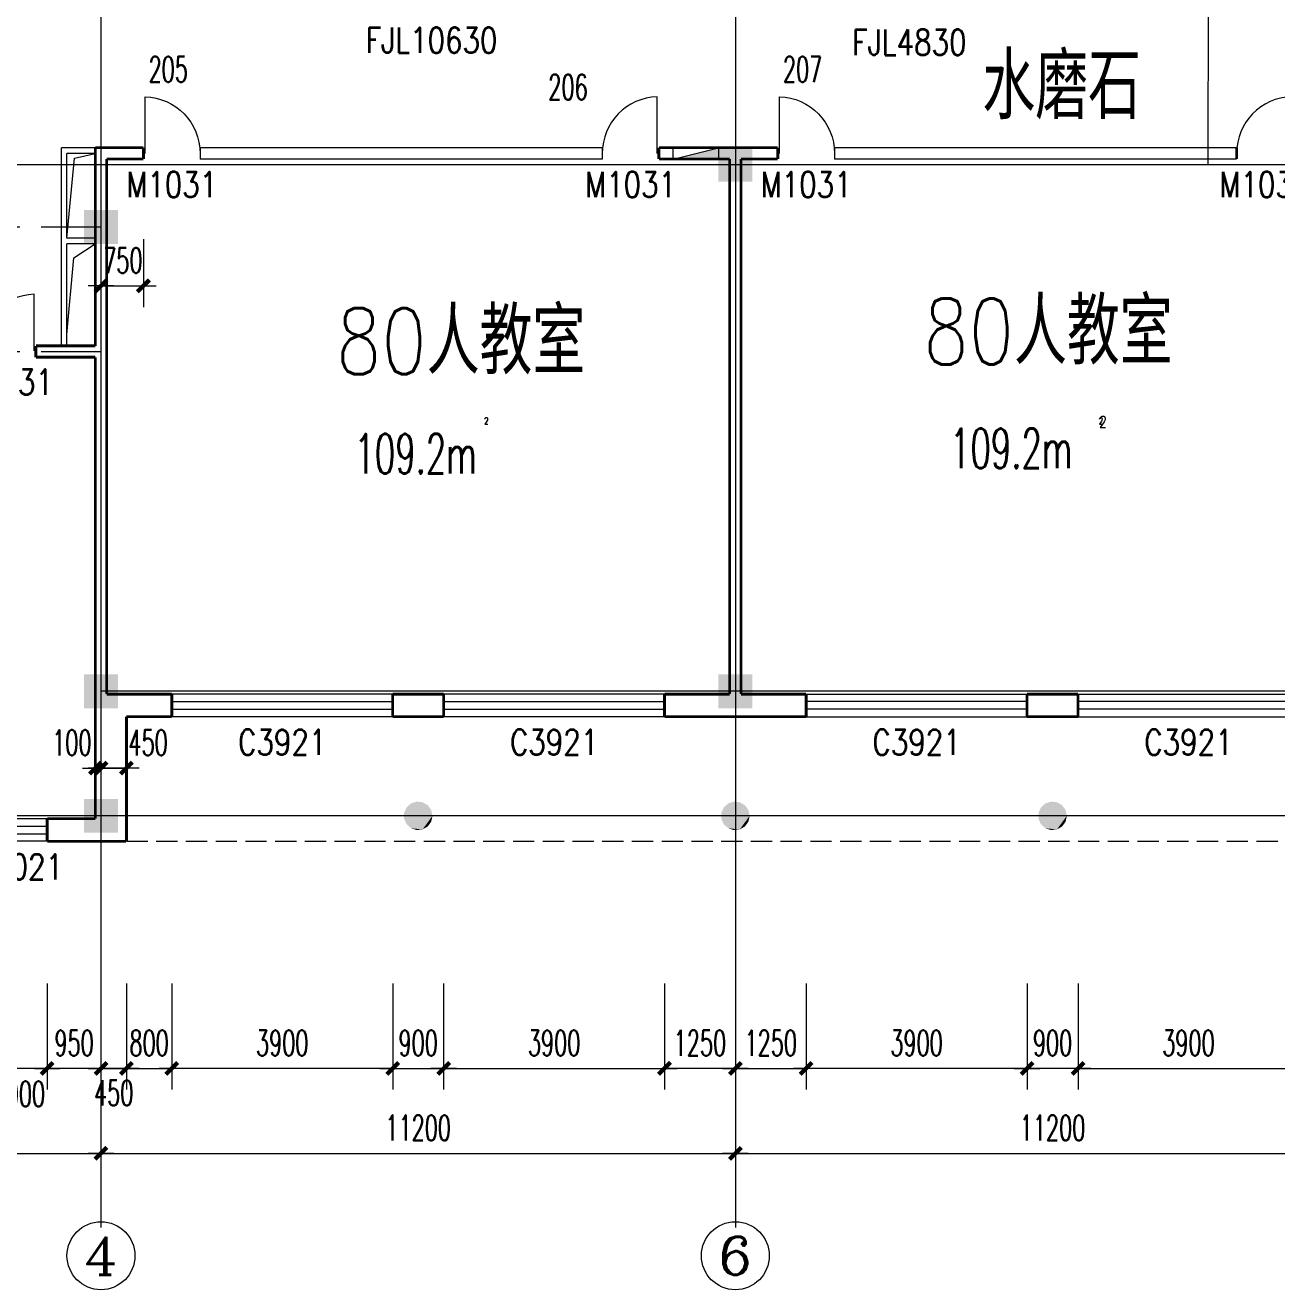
# Model space of a CAD drawing. Extents: x 1575758 to 1999219, y -897052 to -636879.
# Drawn here: x 1621907 to 1644001, y -827642 to -805312 of the extents above; entities that cross this region are included whole.
import ezdxf
from ezdxf.enums import TextEntityAlignment as Align

# ---------------------------------------------------------------- set-up
doc = ezdxf.new("R2010")
doc.units = 0
doc.header["$LTSCALE"] = 1500
doc.header["$MEASUREMENT"] = 0
doc.linetypes.add('CENTER', pattern=[2, 1.25, -0.25, 0.25, -0.25])
doc.linetypes.add('DASH', pattern=[0.35, 0.25, -0.1])
doc.layers.get('0').update_dxf_attribs({"linetype": 'CONTINUOUS', "lineweight": 5})
doc.layers.get('DEFPOINTS').update_dxf_attribs({"linetype": 'CONTINUOUS', "lineweight": 5})
for name, color, linetype, lineweight in [('AXIS_TEXT', 7, 'CONTINUOUS', 5), ('COLUMN', 7, 'CONTINUOUS', 5), ('DOTE', 7, 'CENTER', 5), ('OTHER', 7, 'CONTINUOUS', 5), ('PUB_DIM', 7, 'CONTINUOUS', 5), ('PUB_TEXT', 7, 'CONTINUOUS', 5), ('U型玻璃', 7, 'CONTINUOUS', 5), ('WALL', 7, 'CONTINUOUS', 5), ('WINDOW', 7, 'CONTINUOUS', 0), ('WINDOW_TEXT', 7, 'CONTINUOUS', 5), ('我的', 7, 'CONTINUOUS', 5), ('消火栓', 7, 'CONTINUOUS', 5), ('管井', 7, 'CONTINUOUS', 5), ('虚线', 7, 'DASH', 5), ('防火卷帘名称', 7, 'CONTINUOUS', 5)]:
    doc.layers.add(name, color=color, linetype=linetype, lineweight=lineweight)
doc.styles.add('_SIMPLEX', font='SIMPLEX.shx', dxfattribs={"width": 0.6})
doc.styles.add('COMPLEX', font='COMPLEX')
doc.styles.add('DIM_FONT', font='romans.shx', dxfattribs={"width": 0.6})
doc.styles.add('H1', font='romans.shx', dxfattribs={"width": 1.2, "bigfont": 'hztxt.shx'})
doc.styles.add('SIMPLEX', font='SIMPLEX.SHX', dxfattribs={"width": 0.6})
doc.dimstyles.new('NORMAL', dxfattribs={"dimscale": 1.5, "dimtxt": 300, "dimasz": 1, "dimexe": 250, "dimexo": 300, "dimgap": 150, "dimtad": 1, "dimdec": 0, "dimdsep": 46, "dimtxsty": 'DIM_FONT', "dimblk1": '_DIMX', "dimblk2": '_DIMX', "dimsah": 1, "dimcen": 2.5, "dimdle": 0.3, "dimclrd": 256, "dimclre": 256, "dimclrt": 256, "dimadec": 0, "dimazin": 0, "dimtfac": 1, "dimtdec": 0, "dimtix": 1, "dimtmove": 2, "dimatfit": 3, "dimldrblk": '_DIMX', "dimfxl": 1, "dimtvp": 1, "dimtolj": 1, "dimtzin": 0, "dimlwd": -1, "dimlwe": -1, "dimarcsym": 0})

# ---------------------------------------------------------------- blocks, each defined once
blk = doc.blocks.new('_FZH')
blk.add_solid([(0.5, -0.5), (-0.5, -0.5), (0.5, 0.5), (-0.5, 0.5)])
blk = doc.blocks.new('M_A2ZXL')
blk.add_line((-0.472, 0), (-0.472, -1))
blk.add_arc((-0.5, 0), 1, 271.6231, 0)
blk = doc.blocks.new('M_S2RKC')
for points in [[(-0.053, 0.503), (0.156, -0.481), (-0.253, 0.438), (-0.409, 0.297)], [(0.338, 0.376), (0.156, -0.481), (0.156, 0.481), (-0.053, 0.503)], [(-0.409, 0.297), (0.156, -0.481), (-0.495, 0.105), (-0.495, -0.105)], [(0.506, 0), (0.156, -0.481), (0.462, 0.206), (0.338, 0.376)], [(0.462, -0.206), (0.338, -0.376), (0.506, 0), (0.156, -0.481)], [(-0.495, -0.105), (0.156, -0.481), (-0.409, -0.297), (-0.253, -0.438)], [(-0.253, -0.438), (0.156, -0.481), (-0.053, -0.503)]]:
    blk.add_solid(points)
blk = doc.blocks.new('_WBLK')
for p, q in [((-0.5, 0.5), (0.5, 0.5)), ((0.5, 0.1667), (-0.5, 0.1667)), ((0.5, -0.1667), (-0.5, -0.1667)), ((-0.5, -0.5), (0.5, -0.5))]:
    blk.add_line(p, q)
at = {"layer": 'WINDOW_TEXT', "style": 'SIMPLEX', "flags": 9}
blk.add_attdef('A', text='', height=1, dxfattribs=at).set_placement((0, 1.5), align=Align.MIDDLE)
blk = doc.blocks.new('A$C68C06AB7')
at = {"layer": '消火栓'}
blk.add_hatch(color=256, dxfattribs=at).paths.add_polyline_path([(800, 200), (0, 200), (800, 0)])
blk.add_line((0, 200), (800, 0), dxfattribs=at)
blk.add_lwpolyline([(0, 200), (0, 0), (800, 0), (800, 200)], close=True, dxfattribs=at)
blk = doc.blocks.new('_DIMX')
blk.add_line((-150, 0), (150, 0))
at = {"const_width": 50}
blk.add_lwpolyline([(-70, -70), (70, 70)], dxfattribs=at)
blk = doc.blocks.new('*D709')
at = {"layer": 'DEFPOINTS', "color": 0, "lineweight": 5}
for p in [(1623243, -821784), (1634443, -821784), (1634443, -825234)]:
    blk.add_point(p, dxfattribs=at)
at = {"layer": 'PUB_DIM'}
for p, q in [((1623243, -822234), (1623243, -825609)), ((1634443, -822234), (1634443, -825609)), ((1623245, -825234), (1634442, -825234))]:
    blk.add_line(p, q, dxfattribs=at)
at = {"layer": 'PUB_DIM', "xscale": 1.5, "yscale": 1.5, "zscale": 1.5, "rotation": 180}
blk.add_blockref('_DIMX', (1623243, -825234), dxfattribs=at)
at = {"layer": 'PUB_DIM', "xscale": 1.5, "yscale": 1.5, "zscale": 1.5}
blk.add_blockref('_DIMX', (1634443, -825234), dxfattribs=at)
at = {"layer": 'PUB_DIM', "insert": (1628843, -824784), "char_height": 450, "attachment_point": 5, "style": 'DIM_FONT'}
blk.add_mtext('\\A1;11200', dxfattribs=at)
blk = doc.blocks.new('*D710')
at = {"layer": 'DEFPOINTS', "color": 0, "lineweight": 5}
for p in [(1634443, -821784), (1645643, -821784), (1645643, -825234)]:
    blk.add_point(p, dxfattribs=at)
at = {"layer": 'PUB_DIM'}
for p, q in [((1634443, -822234), (1634443, -825609)), ((1645643, -822234), (1645643, -825609)), ((1634445, -825234), (1645642, -825234))]:
    blk.add_line(p, q, dxfattribs=at)
at = {"layer": 'PUB_DIM', "xscale": 1.5, "yscale": 1.5, "zscale": 1.5, "rotation": 180}
blk.add_blockref('_DIMX', (1634443, -825234), dxfattribs=at)
at = {"layer": 'PUB_DIM', "xscale": 1.5, "yscale": 1.5, "zscale": 1.5}
blk.add_blockref('_DIMX', (1645643, -825234), dxfattribs=at)
at = {"layer": 'PUB_DIM', "insert": (1640043, -824784), "char_height": 450, "attachment_point": 5, "style": 'DIM_FONT'}
blk.add_mtext('\\A1;11200', dxfattribs=at)
blk = doc.blocks.new('*D713')
at = {"layer": 'DEFPOINTS', "color": 0, "lineweight": 5}
for p in [(1612243, -821818), (1623243, -821784), (1623243, -825234)]:
    blk.add_point(p, dxfattribs=at)
at = {"layer": 'PUB_DIM'}
for p, q in [((1612243, -822268), (1612243, -825609)), ((1623243, -822234), (1623243, -825609)), ((1612245, -825234), (1623242, -825234))]:
    blk.add_line(p, q, dxfattribs=at)
at = {"layer": 'PUB_DIM', "xscale": 1.5, "yscale": 1.5, "zscale": 1.5, "rotation": 180}
blk.add_blockref('_DIMX', (1612243, -825234), dxfattribs=at)
at = {"layer": 'PUB_DIM', "xscale": 1.5, "yscale": 1.5, "zscale": 1.5}
blk.add_blockref('_DIMX', (1623243, -825234), dxfattribs=at)
at = {"layer": 'PUB_DIM', "insert": (1617743, -824784), "char_height": 450, "attachment_point": 5, "style": 'DIM_FONT'}
blk.add_mtext('\\A1;11000', dxfattribs=at)
blk = doc.blocks.new('_AXISO')
blk.add_circle((0, 0), 0.5)
at = {"layer": 'AXIS_TEXT', "style": 'COMPLEX', "width": 1.041667}
blk.add_attdef('A', text='', height=0.56, dxfattribs=at).set_placement((-0.25, -0.28), (0.25, -0.28), align=Align.FIT)
blk = doc.blocks.new('*D783')
at = {"layer": 'DEFPOINTS', "color": 0, "lineweight": 5}
for p in [(1622293, -821784), (1623243, -821784), (1622293, -823734)]:
    blk.add_point(p, dxfattribs=at)
at = {"layer": 'PUB_DIM'}
for p, q in [((1622293, -822234), (1622293, -824109)), ((1623243, -822234), (1623243, -824109)), ((1622292, -823734), (1622290, -823734)), ((1623243, -823734), (1622293, -823734)), ((1623245, -823734), (1623246, -823734))]:
    blk.add_line(p, q, dxfattribs=at)
at = {"layer": 'PUB_DIM', "xscale": 1.5, "yscale": 1.5, "zscale": 1.5}
for p, rotation in [((1622293, -823734), 359.999999999986), ((1623243, -823734), 179.999999999986)]:
    blk.add_blockref('_DIMX', p, dxfattribs=dict(at, rotation=rotation))
at = {"layer": 'PUB_DIM', "insert": (1622768, -823284), "char_height": 450, "attachment_point": 5, "style": 'DIM_FONT'}
blk.add_mtext('\\A1;950', dxfattribs=at)
blk = doc.blocks.new('*D784')
at = {"layer": 'DEFPOINTS', "color": 0, "lineweight": 5}
for p in [(1621293, -821784), (1622293, -821784), (1621293, -823734)]:
    blk.add_point(p, dxfattribs=at)
at = {"layer": 'PUB_DIM'}
for p, q in [((1621293, -822234), (1621293, -824109)), ((1622293, -822234), (1622293, -824109)), ((1622292, -823734), (1621295, -823734))]:
    blk.add_line(p, q, dxfattribs=at)
at = {"layer": 'PUB_DIM', "xscale": 1.5, "yscale": 1.5, "zscale": 1.5}
for p, rotation in [((1621293, -823734), 179.9999999999866), ((1622293, -823734), 359.9999999999867)]:
    blk.add_blockref('_DIMX', p, dxfattribs=dict(at, rotation=rotation))
at = {"layer": 'PUB_DIM', "insert": (1621793, -824184), "char_height": 450, "attachment_point": 5, "style": 'DIM_FONT'}
blk.add_mtext('\\A1;1000', dxfattribs=at)
blk = doc.blocks.new('*D800')
at = {"layer": 'DEFPOINTS', "color": 0, "lineweight": 5}
for p in [(1623693, -821784), (1624493, -821784), (1624493, -823734)]:
    blk.add_point(p, dxfattribs=at)
at = {"layer": 'PUB_DIM'}
for p, q in [((1623693, -822234), (1623693, -824109)), ((1624493, -822234), (1624493, -824109)), ((1623692, -823734), (1623690, -823734)), ((1623693, -823734), (1624493, -823734)), ((1624495, -823734), (1624496, -823734))]:
    blk.add_line(p, q, dxfattribs=at)
at = {"layer": 'PUB_DIM', "xscale": 1.5, "yscale": 1.5, "zscale": 1.5}
blk.add_blockref('_DIMX', (1623693, -823734), dxfattribs=at)
at = {"layer": 'PUB_DIM', "xscale": 1.5, "yscale": 1.5, "zscale": 1.5, "rotation": 180}
blk.add_blockref('_DIMX', (1624493, -823734), dxfattribs=at)
at = {"layer": 'PUB_DIM', "insert": (1624093, -823284), "char_height": 450, "attachment_point": 5, "style": 'DIM_FONT'}
blk.add_mtext('\\A1;800', dxfattribs=at)
blk = doc.blocks.new('*D801')
at = {"layer": 'DEFPOINTS', "color": 0, "lineweight": 5}
for p in [(1624493, -821784), (1628393, -821784), (1624493, -823734)]:
    blk.add_point(p, dxfattribs=at)
at = {"layer": 'PUB_DIM'}
for p, q in [((1624493, -822234), (1624493, -824109)), ((1628393, -822234), (1628393, -824109)), ((1628392, -823734), (1624495, -823734))]:
    blk.add_line(p, q, dxfattribs=at)
at = {"layer": 'PUB_DIM', "xscale": 1.5, "yscale": 1.5, "zscale": 1.5}
for p, rotation in [((1624493, -823734), 179.9999999999966), ((1628393, -823734), 359.9999999999966)]:
    blk.add_blockref('_DIMX', p, dxfattribs=dict(at, rotation=rotation))
at = {"layer": 'PUB_DIM', "insert": (1626443, -823284), "char_height": 450, "attachment_point": 5, "style": 'DIM_FONT'}
blk.add_mtext('\\A1;3900', dxfattribs=at)
blk = doc.blocks.new('*D802')
at = {"layer": 'DEFPOINTS', "color": 0, "lineweight": 5}
for p in [(1628393, -821784), (1629293, -821784), (1629293, -823734)]:
    blk.add_point(p, dxfattribs=at)
at = {"layer": 'PUB_DIM'}
for p, q in [((1628393, -822234), (1628393, -824109)), ((1629293, -822234), (1629293, -824109)), ((1628392, -823734), (1628390, -823734)), ((1628393, -823734), (1629293, -823734)), ((1629295, -823734), (1629296, -823734))]:
    blk.add_line(p, q, dxfattribs=at)
at = {"layer": 'PUB_DIM', "xscale": 1.5, "yscale": 1.5, "zscale": 1.5}
blk.add_blockref('_DIMX', (1628393, -823734), dxfattribs=at)
at = {"layer": 'PUB_DIM', "xscale": 1.5, "yscale": 1.5, "zscale": 1.5, "rotation": 180}
blk.add_blockref('_DIMX', (1629293, -823734), dxfattribs=at)
at = {"layer": 'PUB_DIM', "insert": (1628843, -823284), "char_height": 450, "attachment_point": 5, "style": 'DIM_FONT'}
blk.add_mtext('\\A1;900', dxfattribs=at)
blk = doc.blocks.new('*D803')
at = {"layer": 'DEFPOINTS', "color": 0, "lineweight": 5}
for p in [(1629293, -821784), (1633193, -821784), (1633193, -823734)]:
    blk.add_point(p, dxfattribs=at)
at = {"layer": 'PUB_DIM'}
for p, q in [((1629293, -822234), (1629293, -824109)), ((1633193, -822234), (1633193, -824109)), ((1629295, -823734), (1633192, -823734))]:
    blk.add_line(p, q, dxfattribs=at)
at = {"layer": 'PUB_DIM', "xscale": 1.5, "yscale": 1.5, "zscale": 1.5, "rotation": 180}
blk.add_blockref('_DIMX', (1629293, -823734), dxfattribs=at)
at = {"layer": 'PUB_DIM', "xscale": 1.5, "yscale": 1.5, "zscale": 1.5}
blk.add_blockref('_DIMX', (1633193, -823734), dxfattribs=at)
at = {"layer": 'PUB_DIM', "insert": (1631243, -823284), "char_height": 450, "attachment_point": 5, "style": 'DIM_FONT'}
blk.add_mtext('\\A1;3900', dxfattribs=at)
blk = doc.blocks.new('*D804')
at = {"layer": 'DEFPOINTS', "color": 0, "lineweight": 5}
for p in [(1633193, -821784), (1634443, -821784), (1633193, -823734)]:
    blk.add_point(p, dxfattribs=at)
at = {"layer": 'PUB_DIM'}
for p, q in [((1633193, -822234), (1633193, -824109)), ((1634443, -822234), (1634443, -824109)), ((1633192, -823734), (1633190, -823734)), ((1634443, -823734), (1633193, -823734)), ((1634445, -823734), (1634446, -823734))]:
    blk.add_line(p, q, dxfattribs=at)
at = {"layer": 'PUB_DIM', "xscale": 1.5, "yscale": 1.5, "zscale": 1.5}
for p, rotation in [((1633193, -823734), 359.9999999999893), ((1634443, -823734), 179.9999999999893)]:
    blk.add_blockref('_DIMX', p, dxfattribs=dict(at, rotation=rotation))
at = {"layer": 'PUB_DIM', "insert": (1633818, -823284), "char_height": 450, "attachment_point": 5, "style": 'DIM_FONT'}
blk.add_mtext('\\A1;1250', dxfattribs=at)
blk = doc.blocks.new('*D805')
at = {"layer": 'DEFPOINTS', "color": 0, "lineweight": 5}
for p in [(1640493, -821784), (1644393, -821784), (1644393, -823734)]:
    blk.add_point(p, dxfattribs=at)
at = {"layer": 'PUB_DIM'}
for p, q in [((1640493, -822234), (1640493, -824109)), ((1644393, -822234), (1644393, -824109)), ((1640495, -823734), (1644392, -823734))]:
    blk.add_line(p, q, dxfattribs=at)
at = {"layer": 'PUB_DIM', "xscale": 1.5, "yscale": 1.5, "zscale": 1.5, "rotation": 180}
blk.add_blockref('_DIMX', (1640493, -823734), dxfattribs=at)
at = {"layer": 'PUB_DIM', "xscale": 1.5, "yscale": 1.5, "zscale": 1.5}
blk.add_blockref('_DIMX', (1644393, -823734), dxfattribs=at)
at = {"layer": 'PUB_DIM', "insert": (1642443, -823284), "char_height": 450, "attachment_point": 5, "style": 'DIM_FONT'}
blk.add_mtext('\\A1;3900', dxfattribs=at)
blk = doc.blocks.new('*D806')
at = {"layer": 'DEFPOINTS', "color": 0, "lineweight": 5}
for p in [(1639593, -821784), (1640493, -821784), (1639593, -823734)]:
    blk.add_point(p, dxfattribs=at)
at = {"layer": 'PUB_DIM'}
for p, q in [((1639593, -822234), (1639593, -824109)), ((1640493, -822234), (1640493, -824109)), ((1639592, -823734), (1639590, -823734)), ((1640493, -823734), (1639593, -823734)), ((1640495, -823734), (1640496, -823734))]:
    blk.add_line(p, q, dxfattribs=at)
at = {"layer": 'PUB_DIM', "xscale": 1.5, "yscale": 1.5, "zscale": 1.5}
for p, rotation in [((1639593, -823734), 359.9999999999852), ((1640493, -823734), 179.9999999999851)]:
    blk.add_blockref('_DIMX', p, dxfattribs=dict(at, rotation=rotation))
at = {"layer": 'PUB_DIM', "insert": (1640043, -823284), "char_height": 450, "attachment_point": 5, "style": 'DIM_FONT'}
blk.add_mtext('\\A1;900', dxfattribs=at)
blk = doc.blocks.new('*D807')
at = {"layer": 'DEFPOINTS', "color": 0, "lineweight": 5}
for p in [(1635693, -821784), (1639593, -821784), (1635693, -823734)]:
    blk.add_point(p, dxfattribs=at)
at = {"layer": 'PUB_DIM'}
for p, q in [((1635693, -822234), (1635693, -824109)), ((1639593, -822234), (1639593, -824109)), ((1639592, -823734), (1635695, -823734))]:
    blk.add_line(p, q, dxfattribs=at)
at = {"layer": 'PUB_DIM', "xscale": 1.5, "yscale": 1.5, "zscale": 1.5}
for p, rotation in [((1635693, -823734), 179.9999999999966), ((1639593, -823734), 359.9999999999966)]:
    blk.add_blockref('_DIMX', p, dxfattribs=dict(at, rotation=rotation))
at = {"layer": 'PUB_DIM', "insert": (1637643, -823284), "char_height": 450, "attachment_point": 5, "style": 'DIM_FONT'}
blk.add_mtext('\\A1;3900', dxfattribs=at)
blk = doc.blocks.new('*D966')
at = {"layer": 'DEFPOINTS', "color": 0, "lineweight": 5}
for p in [(1623243, -821784), (1623693, -821784), (1623693, -823734)]:
    blk.add_point(p, dxfattribs=at)
at = {"layer": 'PUB_DIM'}
for p, q in [((1623243, -822234), (1623243, -824109)), ((1623693, -822234), (1623693, -824109)), ((1623242, -823734), (1623240, -823734)), ((1623243, -823734), (1623693, -823734)), ((1623695, -823734), (1623696, -823734))]:
    blk.add_line(p, q, dxfattribs=at)
at = {"layer": 'PUB_DIM', "xscale": 1.5, "yscale": 1.5, "zscale": 1.5}
blk.add_blockref('_DIMX', (1623243, -823734), dxfattribs=at)
at = {"layer": 'PUB_DIM', "xscale": 1.5, "yscale": 1.5, "zscale": 1.5, "rotation": 180}
blk.add_blockref('_DIMX', (1623693, -823734), dxfattribs=at)
at = {"layer": 'PUB_DIM', "insert": (1623468, -824166), "char_height": 450, "attachment_point": 5, "style": 'DIM_FONT'}
blk.add_mtext('\\A1;450', dxfattribs=at)
blk = doc.blocks.new('*D967')
at = {"layer": 'DEFPOINTS', "color": 0, "lineweight": 5}
for p in [(1634443, -821784), (1635693, -821784), (1635693, -823734)]:
    blk.add_point(p, dxfattribs=at)
at = {"layer": 'PUB_DIM'}
for p, q in [((1634443, -822234), (1634443, -824109)), ((1635693, -822234), (1635693, -824109)), ((1634442, -823734), (1634440, -823734)), ((1634443, -823734), (1635693, -823734)), ((1635695, -823734), (1635696, -823734))]:
    blk.add_line(p, q, dxfattribs=at)
at = {"layer": 'PUB_DIM', "xscale": 1.5, "yscale": 1.5, "zscale": 1.5}
blk.add_blockref('_DIMX', (1634443, -823734), dxfattribs=at)
at = {"layer": 'PUB_DIM', "xscale": 1.5, "yscale": 1.5, "zscale": 1.5, "rotation": 180}
blk.add_blockref('_DIMX', (1635693, -823734), dxfattribs=at)
at = {"layer": 'PUB_DIM', "insert": (1635068, -823284), "char_height": 450, "attachment_point": 5, "style": 'DIM_FONT'}
blk.add_mtext('\\A1;1250', dxfattribs=at)
blk = doc.blocks.new('*D2234')
at = {"layer": 'DEFPOINTS', "color": 0, "lineweight": 5}
for p in [(1623143, -818430), (1623243, -818430), (1623243, -818430)]:
    blk.add_point(p, dxfattribs=at)
at = {"layer": 'PUB_DIM'}
for p, q in [((1623143, -817980), (1623143, -818055)), ((1623243, -817980), (1623243, -818055)), ((1623142, -818430), (1623140, -818430)), ((1623143, -818430), (1623243, -818430)), ((1623245, -818430), (1623246, -818430))]:
    blk.add_line(p, q, dxfattribs=at)
at = {"layer": 'PUB_DIM', "xscale": 1.5, "yscale": 1.5, "zscale": 1.5}
blk.add_blockref('_DIMX', (1623143, -818430), dxfattribs=at)
at = {"layer": 'PUB_DIM', "xscale": 1.5, "yscale": 1.5, "zscale": 1.5, "rotation": 180}
blk.add_blockref('_DIMX', (1623243, -818430), dxfattribs=at)
at = {"layer": 'PUB_DIM', "insert": (1622730, -817980), "char_height": 450, "attachment_point": 5, "style": 'DIM_FONT'}
blk.add_mtext('\\A1;100', dxfattribs=at)
blk = doc.blocks.new('*D2237')
at = {"layer": 'DEFPOINTS', "color": 0, "lineweight": 5}
for p in [(1623243, -818430), (1623693, -818430), (1623693, -818430)]:
    blk.add_point(p, dxfattribs=at)
at = {"layer": 'PUB_DIM'}
for p, q in [((1623243, -817980), (1623243, -818055)), ((1623242, -818430), (1623240, -818430)), ((1623243, -818430), (1623693, -818430)), ((1623695, -818430), (1623696, -818430)), ((1623693, -818880), (1623693, -818805))]:
    blk.add_line(p, q, dxfattribs=at)
at = {"layer": 'PUB_DIM', "xscale": 1.5, "yscale": 1.5, "zscale": 1.5}
blk.add_blockref('_DIMX', (1623243, -818430), dxfattribs=at)
at = {"layer": 'PUB_DIM', "xscale": 1.5, "yscale": 1.5, "zscale": 1.5, "rotation": 180}
blk.add_blockref('_DIMX', (1623693, -818430), dxfattribs=at)
at = {"layer": 'PUB_DIM', "insert": (1624075, -817980), "char_height": 450, "attachment_point": 5, "style": 'DIM_FONT'}
blk.add_mtext('\\A1;450', dxfattribs=at)
blk = doc.blocks.new('*D2240')
at = {"layer": 'DEFPOINTS', "color": 0, "lineweight": 5}
for p in [(1623242, -808637), (1623992, -808637), (1623992, -809915)]:
    blk.add_point(p, dxfattribs=at)
at = {"layer": 'PUB_DIM'}
for p, q in [((1623242, -809087), (1623242, -810290)), ((1623992, -809087), (1623992, -810290)), ((1623243, -809915), (1623990, -809915))]:
    blk.add_line(p, q, dxfattribs=at)
at = {"layer": 'PUB_DIM', "xscale": 1.5, "yscale": 1.5, "zscale": 1.5, "rotation": 180}
blk.add_blockref('_DIMX', (1623242, -809915), dxfattribs=at)
at = {"layer": 'PUB_DIM', "xscale": 1.5, "yscale": 1.5, "zscale": 1.5}
blk.add_blockref('_DIMX', (1623992, -809915), dxfattribs=at)
at = {"layer": 'PUB_DIM', "insert": (1623630, -809465), "char_height": 450, "attachment_point": 5, "style": 'DIM_FONT'}
blk.add_mtext('\\A1;750', dxfattribs=at)

msp = doc.modelspace()

# ---------------------------------------------------------------- linework, layer by layer
at = {"layer": 'DOTE'}
for p, q in [((1598184.1, -808873.5), (1623243.1, -808873.5)), ((1598184.1, -811073.5), (1623243.1, -811073.5))]:
    msp.add_line(p, q, dxfattribs=at)
at = {"layer": 'OTHER'}
for points in [[(1622643.1, -809073.5), (1622776.9, -807661.3), (1623143.1, -807573.5)], [(1622643.1, -810773.5), (1622765.9, -809421.7), (1623143.1, -809173.5)]]:
    msp.add_lwpolyline(points, dxfattribs=at)
at = {"layer": 'PUB_DIM'}
for p, q in [((1642793.2, -807773.5), (1642843.2, -757267.7)), ((1634443.1, -797373.5), (1634443.1, -826541.4)), ((1623243.1, -804973.4), (1623243.1, -826541.4)), ((1688708.5, -807773.5), (1598184.1, -807773.5)), ((1688708.5, -817073.5), (1623243.1, -817073.5)), ((1688708.5, -819273.5), (1598184.1, -819273.5)), ((1623243.1, -824794.6), (1623243.1, -826442.3)), ((1634443.1, -824794.6), (1634443.1, -826442.3))]:
    msp.add_line(p, q, dxfattribs=at)
at = {"layer": 'U型玻璃'}
for p, q in [((1624993.1, -807473.5), (1624993.1, -807673.5)), ((1632093.1, -807473.5), (1624993.1, -807473.5)), ((1632093.1, -807673.5), (1624993.1, -807673.5)), ((1632093.1, -807473.5), (1632093.1, -807673.5)), ((1636193.1, -807473.5), (1636193.1, -807673.5)), ((1643293.1, -807473.5), (1636193.1, -807473.5)), ((1643293.1, -807673.5), (1636193.1, -807673.5))]:
    msp.add_line(p, q, dxfattribs=at)
at = {"layer": 'U型玻璃', "const_width": 50}
msp.add_lwpolyline([(1643293.1, -807473.5), (1643293.1, -807673.5)], dxfattribs=at)
at = {"layer": 'WALL', "const_width": 50}
for points in [[(1623993.1, -807473.5), (1623143.1, -807473.5)], [(1623143.1, -810973.5), (1623143.1, -807473.5)], [(1623993.1, -807473.5), (1623993.1, -807673.5)], [(1633093.1, -807473.5), (1633093.1, -807673.5)], [(1635193.1, -807473.5), (1633093.1, -807473.5)], [(1635193.1, -807473.5), (1635193.1, -807673.5)], [(1623343.1, -817123.5), (1623343.1, -807673.5)], [(1623993.1, -807673.5), (1623343.1, -807673.5)], [(1634343.1, -807673.5), (1633093.1, -807673.5)], [(1634343.1, -817123.5), (1634343.1, -807673.5)], [(1634543.1, -817123.5), (1634543.1, -807673.5)], [(1635193.1, -807673.5), (1634543.1, -807673.5)], [(1622093.1, -810973.5), (1622093.1, -811173.5)], [(1623143.1, -810973.5), (1622093.1, -810973.5)], [(1622093.1, -811173.5), (1623143.1, -811173.5)], [(1623143.1, -811173.5), (1623143.1, -819323.5)], [(1624493.1, -817123.5), (1623343.1, -817123.5)], [(1624493.1, -817523.5), (1624493.1, -817123.5)], [(1629293.1, -817123.5), (1628393.1, -817123.5)], [(1628393.1, -817523.5), (1628393.1, -817123.5)], [(1629293.1, -817523.5), (1629293.1, -817123.5)], [(1633193.1, -817523.5), (1633193.1, -817123.5)], [(1634343.1, -817123.5), (1633193.1, -817123.5)], [(1635693.1, -817123.5), (1634543.1, -817123.5)], [(1635693.1, -817523.5), (1635693.1, -817123.5)], [(1639593.1, -817523.5), (1639593.1, -817123.5)], [(1640493.1, -817123.5), (1639593.1, -817123.5)], [(1640493.1, -817523.5), (1640493.1, -817123.5)], [(1623693.1, -817523.5), (1623693.1, -819723.5)], [(1624493.1, -817523.5), (1623693.1, -817523.5)], [(1629293.1, -817523.5), (1628393.1, -817523.5)], [(1635693.1, -817523.5), (1633193.1, -817523.5)], [(1640493.1, -817523.5), (1639593.1, -817523.5)], [(1622293.1, -819723.5), (1622293.1, -819323.5)], [(1622293.1, -819323.5), (1623143.1, -819323.5)], [(1623682.3, -819723.5), (1622293.1, -819723.5)]]:
    msp.add_lwpolyline(points, dxfattribs=at)
at = {"layer": '管井'}
for p, q in [((1623143.1, -807473.5), (1622543.1, -807473.5)), ((1622543.1, -810973.5), (1622543.1, -807473.5)), ((1623143.1, -807573.5), (1622643.1, -807573.5)), ((1622643.1, -809073.5), (1622643.1, -807573.5)), ((1623143.1, -809073.5), (1622643.1, -809073.5)), ((1623143.1, -809173.5), (1622643.1, -809173.5)), ((1622643.1, -810973.5), (1622643.1, -809173.5))]:
    msp.add_line(p, q, dxfattribs=at)
at = {"layer": '虚线'}
msp.add_line((1623693.1, -819723.5), (1683193.1, -819723.5), dxfattribs=at)

# ---------------------------------------------------------------- block references
at = {"layer": 'COLUMN'}
for name, p, xscale, yscale, zscale in [('_FZH', (1634443.1, -807773.5), 600, 600, 600), ('_FZH', (1623243.1, -808873.5), 600, 600, 600), ('_FZH', (1623243.1, -817073.5), -600, 600, 600), ('_FZH', (1634443.1, -817073.5), 600, 600, 600), ('_FZH', (1623243.1, -819273.5), 600, 600, 600), ('_FZH', (1623243.1, -819273.5), -600, 600, 600), ('M_S2RKC', (1628843.1, -819273.5), 500, 500, 500), ('M_S2RKC', (1634443.1, -819273.5), 500, 500, 500), ('M_S2RKC', (1640043.1, -819273.5), 500, 500, 500)]:
    msp.add_blockref(name, p, dxfattribs=dict(at, xscale=xscale, yscale=yscale, zscale=zscale))
at = {"layer": 'PUB_DIM'}
ref = msp.add_blockref('_AXISO', (1623243.1, -827042.3), dxfattribs=dict(at, xscale=1200, yscale=1200, zscale=1200))
ref.add_attrib('A', '4', dxfattribs={"layer": 'AXIS_TEXT', "height": 672, "style": 'COMPLEX', "width": 1.171875}).set_placement((1622943.1, -827378.3), (1623543.1, -827378.3), align=Align.FIT)
ref = msp.add_blockref('_AXISO', (1634443.1, -827042.3), dxfattribs=dict(at, xscale=1200, yscale=1200, zscale=1200))
ref.add_attrib('A', '6', dxfattribs={"layer": 'AXIS_TEXT', "height": 672, "style": 'COMPLEX', "width": 1.339286}).set_placement((1634143.1, -827378.3), (1634743.1, -827378.3), align=Align.FIT)
at = {"layer": 'WINDOW'}
ref = msp.add_blockref('M_A2ZXL', (1624493.1, -807573.6), dxfattribs=dict(at, xscale=-1000, yscale=1000, zscale=1000, rotation=180))
ref.add_attrib('A', 'M1031', dxfattribs={"layer": 'WINDOW_TEXT', "height": 450, "style": '_SIMPLEX', "width": 0.8, "flags": 8}).set_placement((1624493.1, -808123.6, -300246.1), align=Align.MIDDLE)
ref = msp.add_blockref('M_A2ZXL', (1632593.1, -807573.6), dxfattribs=dict(at, xscale=1000, yscale=1000, zscale=1000, rotation=180))
ref.add_attrib('A', 'M1031', dxfattribs={"layer": 'WINDOW_TEXT', "height": 450, "style": '_SIMPLEX', "width": 0.8, "flags": 8}).set_placement((1632593.1, -808123.6, -300246.1), align=Align.MIDDLE)
ref = msp.add_blockref('M_A2ZXL', (1635693.1, -807573.5), dxfattribs=dict(at, xscale=-1000, yscale=1000, zscale=1000, rotation=180))
ref.add_attrib('A', 'M1031', dxfattribs={"layer": 'WINDOW_TEXT', "height": 450, "style": '_SIMPLEX', "width": 0.8, "flags": 8}).set_placement((1635693.1, -808123.5, -300246.1), align=Align.MIDDLE)
ref = msp.add_blockref('M_A2ZXL', (1643793.1, -807573.5), dxfattribs=dict(at, xscale=1000, yscale=1000, zscale=1000, rotation=180))
ref.add_attrib('A', 'M1031', dxfattribs={"layer": 'WINDOW_TEXT', "height": 450, "style": '_SIMPLEX', "width": 0.8, "flags": 8}).set_placement((1643793.1, -808123.5, -300246.1), align=Align.MIDDLE)
ref = msp.add_blockref('M_A2ZXL', (1621593.1, -811062.4), dxfattribs=dict(at, xscale=1000, yscale=1000, zscale=1000, rotation=180))
ref.add_attrib('A', 'M1031', dxfattribs={"layer": 'WINDOW_TEXT', "height": 450, "style": '_SIMPLEX', "width": 0.8, "flags": 8}).set_placement((1621593.1, -811612.4), align=Align.MIDDLE)
ref = msp.add_blockref('_WBLK', (1626443.1, -817323.5), dxfattribs=dict(at, xscale=3900, yscale=400.0000000572763, zscale=3900, rotation=180))
ref.add_attrib('A', 'C3921', dxfattribs={"layer": 'WINDOW_TEXT', "height": 450, "style": '_SIMPLEX', "width": 0.8, "flags": 8}).set_placement((1626443.1, -817973.5), align=Align.MIDDLE)
ref = msp.add_blockref('_WBLK', (1631243.1, -817323.5), dxfattribs=dict(at, xscale=3900, yscale=400.0000000569271, zscale=3900, rotation=180))
ref.add_attrib('A', 'C3921', dxfattribs={"layer": 'WINDOW_TEXT', "height": 450, "style": '_SIMPLEX', "width": 0.8, "flags": 8}).set_placement((1631243.1, -817973.5), align=Align.MIDDLE)
ref = msp.add_blockref('_WBLK', (1637643.1, -817323.5), dxfattribs=dict(at, xscale=-3900, yscale=400.0000000569271, zscale=3900, rotation=180))
ref.add_attrib('A', 'C3921', dxfattribs={"layer": 'WINDOW_TEXT', "height": 450, "style": '_SIMPLEX', "width": 0.8, "flags": 8}).set_placement((1637643.1, -817973.5), align=Align.MIDDLE)
ref = msp.add_blockref('_WBLK', (1642443.1, -817323.5), dxfattribs=dict(at, xscale=-3900, yscale=400.0000000572763, zscale=3900, rotation=180))
ref.add_attrib('A', 'C3921', dxfattribs={"layer": 'WINDOW_TEXT', "height": 450, "style": '_SIMPLEX', "width": 0.8, "flags": 8}).set_placement((1642443.1, -817973.5), align=Align.MIDDLE)
ref = msp.add_blockref('_WBLK', (1621793.1, -819523.5), dxfattribs=dict(at, xscale=1000, yscale=399.9999998462154, zscale=1000, rotation=180))
ref.add_attrib('A', 'C1021', dxfattribs={"layer": 'WINDOW_TEXT', "height": 450, "style": '_SIMPLEX', "width": 0.8, "flags": 8}).set_placement((1621793.1, -820173.5), align=Align.MIDDLE)
at = {"layer": '消火栓', "xscale": -1, "rotation": 180}
msp.add_blockref('A$C68C06AB7', (1633343.1, -807473.5), dxfattribs=at)

# ---------------------------------------------------------------- texts
at = {"layer": 'PUB_TEXT', "style": 'H1', "width": 0.8}
msp.add_text('2', height=200, dxfattribs=at).set_placement((1640864.7, -812412.9))
at = {"layer": 'PUB_TEXT', "char_height": 120, "width": 491, "attachment_point": 3, "style": 'DIM_FONT'}
for insert in [(1630082.9, -812239.1), (1640932.7, -812239.1)]:
    msp.add_mtext('2', dxfattribs=dict(at, insert=insert))
at = {"layer": '我的', "lineweight": 0, "style": 'H1', "width": 0.8}
for s, p in [('水磨石', (1638805, -806969.4)), ('80人教室', (1637764.7, -811301.8)), ('80人教室', (1627395.1, -811474.5))]:
    msp.add_text(s, height=1166.4, dxfattribs=at).set_placement(p)
at = {"layer": '我的', "color": 0, "lineweight": 5, "attachment_point": 1, "style": 'DIM_FONT'}
for s, insert, char_height, width in [('205', (1624083.5, -805863.5), 450, 1894.64), ('207', (1635283.5, -805863.5), 450, 1894.64), ('206', (1631141.9, -806179.8), 450, 1894.64), ('{\\C3;109.2m}', (1627719, -812529.1), 700, 2273.59), ('{\\C3;109.2m}', (1638234.3, -812434.5), 700, 2273.59)]:
    msp.add_mtext(s, dxfattribs=dict(at, insert=insert, char_height=char_height, width=width))
at = {"layer": '防火卷帘名称', "style": '_SIMPLEX', "width": 0.8}
for s, p in [('FJL10630', (1627913.4, -805800.4)), ('FJL4830', (1636503.8, -805837.6))]:
    msp.add_text(s, height=450, dxfattribs=at).set_placement(p)

# ---------------------------------------------------------------- dimensions: what is measured, and where the dimension line sits
at = {"layer": 'PUB_DIM'}
for base, p1, p2, angle, picture, middle in [((1623991.6, -809915.2), (1623241.6, -808636.8), (1623991.6, -808636.8), 0, '*D2240', (1623630.4, -809465.2)), ((1623243.1, -818430.5), (1623143.1, -818430.5), (1623243.1, -818430.5), 0, '*D2234', (1622729.8, -817980.5)), ((1623693.1, -818430.5), (1623243.1, -818430.5), (1623693.1, -818430.5), 0, '*D2237', (1624075.5, -817980.5)), ((1621293.1, -823733.5), (1622293.1, -821783.5), (1621293.1, -821783.5), 180, '*D784', (1621793.1, -824183.5)), ((1623693.1, -823733.5), (1623243.1, -821783.5), (1623693.1, -821783.5), 0, '*D966', (1623468.1, -824165.5))]:
    dim = msp.add_linear_dim(base=base, p1=p1, p2=p2, angle=angle, dimstyle='NORMAL', dxfattribs=at)
    dim.commit()
    dim.dimension.update_dxf_attribs({"geometry": picture, "text_midpoint": middle, "dimtype": 161})
for base, p1, p2, picture, middle in [((1623243.1, -825233.5), (1612243.1, -821818.2), (1623243.1, -821783.5), '*D713', (1617743.1, -824783.5)), ((1634443.1, -825233.5), (1623243.1, -821783.5), (1634443.1, -821783.5), '*D709', (1628843.1, -824783.5)), ((1645643.1, -825233.5), (1634443.1, -821783.5), (1645643.1, -821783.5), '*D710', (1640043.1, -824783.5))]:
    dim = msp.add_linear_dim(base=base, p1=p1, p2=p2, dimstyle='NORMAL', dxfattribs=at)
    dim.commit()
    dim.dimension.update_dxf_attribs({"geometry": picture, "text_midpoint": middle})
for p1, p2, distance, picture, middle in [((1623243.1, -821783.5), (1622293.1, -821783.5), 1950, '*D783', (1622768.1, -823283.5)), ((1623693.1, -821783.5), (1624493.1, -821783.5), -1950, '*D800', (1624093.1, -823283.5)), ((1628393.1, -821783.5), (1624493.1, -821783.5), 1950, '*D801', (1626443.1, -823283.5)), ((1628393.1, -821783.5), (1629293.1, -821783.5), -1950, '*D802', (1628843.1, -823283.5)), ((1629293.1, -821783.5), (1633193.1, -821783.5), -1950, '*D803', (1631243.1, -823283.5)), ((1634443.1, -821783.5), (1633193.1, -821783.5), 1950, '*D804', (1633818.1, -823283.5)), ((1634443.1, -821783.5), (1635693.1, -821783.5), -1950, '*D967', (1635068.1, -823283.5)), ((1639593.1, -821783.5), (1635693.1, -821783.5), 1950, '*D807', (1637643.1, -823283.5)), ((1640493.1, -821783.5), (1639593.1, -821783.5), 1950, '*D806', (1640043.1, -823283.5)), ((1640493.1, -821783.5), (1644393.1, -821783.5), -1950, '*D805', (1642443.1, -823283.5))]:
    dim = msp.add_aligned_dim(p1=p1, p2=p2, distance=distance, dimstyle='NORMAL', dxfattribs=at)
    dim.commit()
    dim.dimension.update_dxf_attribs({"geometry": picture, "text_midpoint": middle})

doc.saveas('drawing.dxf')
